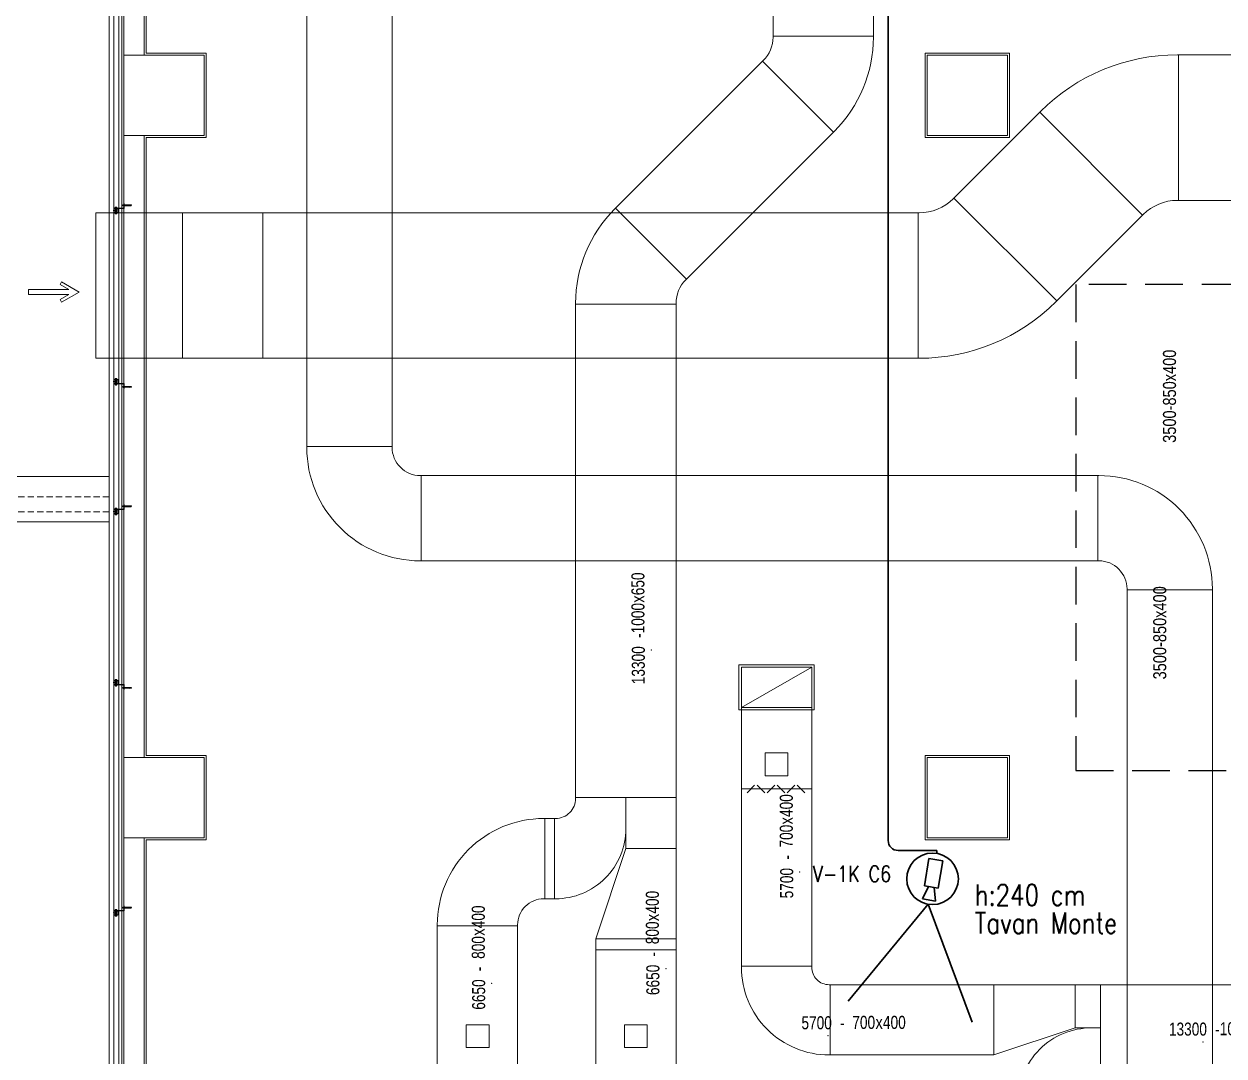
# Model space of a CAD drawing. Extents: x -1073 to 35213, y -1180 to 6950.
# Drawn here: x 23696 to 24892, y 795 to 1824 of the extents above; entities that cross this region are included whole.
import ezdxf
from ezdxf.enums import TextEntityAlignment as Align

# ---------------------------------------------------------------- set-up
doc = ezdxf.new("R2010")
doc.units = 0
doc.header["$LTSCALE"] = 25
doc.linetypes.add('DASHED', pattern=[0.75, 0.5, -0.25])
doc.linetypes.add('HIDDEN', pattern=[0.375, 0.25, -0.125])
doc.layers.get('0').update_dxf_attribs({"color": 9, "lineweight": 9})
for name, color, linetype, lineweight in [('00', 9, 'Continuous', 9), ('01', 9, 'Continuous', 9), ('06D', 9, 'Continuous', 9), ('10', 9, 'Continuous', 9), ('10A', 9, 'Continuous', 9), ('14', 9, 'Continuous', 9), ('33', 9, 'BATTING', 9), ('DATA TAVAN', 160, 'Continuous', 30), ('E-DAHİLİ DOME KAMERA', 7, 'Continuous', 30), ('E-DAHİLİ KAMERA', 7, 'Continuous', 30), ('E-YAZI', 7, 'Continuous', 30)]:
    doc.layers.add(name, color=color, linetype=linetype, lineweight=lineweight)
doc.styles.add('DEBI-BLOCK', font='arial.ttf', dxfattribs={"width": 0.8})
doc.styles.add('E-YAZI', font='txttw.shx')
doc.styles.add('Y200-ARIAL', font='arial.ttf', dxfattribs={"width": 0.8})
doc.linetypes.add('BATTING', pattern='A,0.0001,-0.1,[134,ltypeshp.shx,S=0.1,R=0,X=-0.1,Y=0],-0.2,[134,ltypeshp.shx,S=0.1,R=180,X=0.1,Y=0],-0.1', length=0.4001)

# ---------------------------------------------------------------- blocks, each defined once
blk = doc.blocks.new('p-kolon-80x80-vw')
at = {"layer": '01'}
blk.add_lwpolyline([(-40, -40), (-40, 40), (40, 40), (40, -40)], close=True, dxfattribs=at)
blk = doc.blocks.new('cxvxv')
for p, q in [((-21988.4, 8561, 0), (-21988.4, 8560.3, 0)), ((-21988.4, 8560.3, 0), (-21986.6, 8560.3, 0)), ((-21986.9, 8561.1, 0), (-21988.2, 8561.1, 0)), ((-21988, 8561.2, 0), (-21987, 8561.3, 0)), ((-21988, 8561.3, 0), (-21988, 8561.3, 0)), ((-21988, 8561.2, 0), (-21988, 8561.3, 0)), ((-21988, 8561.3, 0), (-21987.9, 8561.3, 0)), ((-21988, 8561.1, 0), (-21987, 8561.2, 0)), ((-21988, 8561.1, 0), (-21988, 8561.2, 0)), ((-21988, 8561.2, 0), (-21988, 8561.2, 0)), ((-21988, 8561.1, 0), (-21988, 8561.1, 0)), ((-21988, 8561.1, 0), (-21988, 8561.1, 0)), ((-21988, 8561.1, 0), (-21988, 8561.1, 0)), ((-21988, 8561, 0), (-21988, 8560.3, 0)), ((-21988, 8560.3, 0), (-21987, 8560.3, 0)), ((-21988, 8560.3, 0), (-21988, 8560.3, 0)), ((-21988, 8560.1, 0), (-21988, 8555.6, 0)), ((-21987.5, 8561.3, 0), (-21987.9, 8561.3, 0)), ((-21987.7, 8561, 0), (-21987.7, 8561.1, 0)), ((-21987.7, 8561.1, 0), (-21987.7, 8561.1, 0)), ((-21987.5, 8561.3, 0), (-21987.1, 8561.3, 0)), ((-21987.1, 8561.3, 0), (-21987.1, 8561.2, 0)), ((-21987, 8561.3, 0), (-21987.1, 8561.3, 0)), ((-21987.1, 8561.3, 0), (-21987, 8561.3, 0)), ((-21987, 8561.3, 0), (-21987.1, 8561.3, 0)), ((-21987, 8561.3, 0), (-21987.1, 8561.3, 0)), ((-21987.1, 8561.2, 0), (-21987, 8561.2, 0)), ((-21987, 8561.2, 0), (-21987.1, 8561.2, 0)), ((-21987.1, 8561.2, 0), (-21987.1, 8561.1, 0)), ((-21987.1, 8561.1, 0), (-21987, 8561.1, 0)), ((-21987.1, 8560.6, 0), (-21987.1, 8561, 0)), ((-21987.1, 8560.6, 0), (-21987.1, 8560.3, 0)), ((-21987.1, 8560.3, 0), (-21987.1, 8560.3, 0)), ((-21987.1, 8555.6, 0), (-21987.1, 8560.1, 0)), ((-21987, 8560.3, 0), (-21987, 8560.3, 0)), ((-21987, 8555.6, 0), (-21987, 8560.1, 0)), ((-21986.6, 8560.3, 0), (-21986.6, 8561, 0)), ((-21988.4, 8555.4, 0), (-21986.6, 8555.4, 0)), ((-21988.4, 8554.7, 0), (-21988.4, 8555.4, 0)), ((-21986.9, 8554.7, 0), (-21988.2, 8554.7, 0)), ((-21988, 8555.4, 0), (-21987, 8555.4, 0)), ((-21988, 8554.7, 0), (-21988, 8555.4, 0)), ((-21988, 8555.4, 0), (-21988, 8555.4, 0)), ((-21987.1, 8555.1, 0), (-21987.1, 8555.4, 0)), ((-21987.1, 8555.4, 0), (-21987.1, 8555.4, 0)), ((-21987.1, 8555.1, 0), (-21987.1, 8554.7, 0)), ((-21987, 8555.4, 0), (-21987, 8555.4, 0)), ((-21986.6, 8555.4, 0), (-21986.6, 8554.7, 0))]:
    blk.add_line(p, q)
at = {"elevation": 0}
for points in [[(-21986.3, 8560.1), (-21988.7, 8560.1), (-21988.7, 8560.3), (-21986.3, 8560.3)], [(-21986.3, 8555.6), (-21988.7, 8555.6), (-21988.7, 8555.4), (-21986.3, 8555.4)]]:
    blk.add_lwpolyline(points, close=True, dxfattribs=at)
for points in [[(-21988, 8560.3), (-21988, 8560.3)], [(-21988, 8560.1), (-21988, 8555.6)], [(-21988, 8555.4), (-21988, 8555.4)]]:
    blk.add_lwpolyline(points, dxfattribs=at)
for centre, radius, start, end in [((-21988.2, 8560.8, 0), 0.315, 45.8497, 134.1503), ((-21987.5, 8560, 0), 1.12, 66.8701, 113.1299), ((-21987.5, 8560, 0), 1.12, 66.8701, 113.1299), ((-21986.9, 8560.8, 0), 0.313, 45.449, 134.551), ((-21988.2, 8555, 0), 0.315, 225.8497, 314.1503), ((-21987.5, 8555.8, 0), 1.12, 246.8701, 293.1299), ((-21987.5, 8555.8, 0), 1.12, 246.8701, 293.1299), ((-21986.9, 8555, 0), 0.313, 225.449, 314.551)]:
    blk.add_arc(centre, radius, start, end)
blk = doc.blocks.new('VIDA')
for p, q in [((-18072, 6524), (-18070, 6525)), ((-18072, 6524), (-18072, 6524)), ((-18072, 6524), (-18072, 6524)), ((-18070, 6523), (-18072, 6524)), ((-18070, 6525), (-18071, 6523)), ((-18071, 6523), (-18070, 6525)), ((-18070, 6523), (-18069, 6525)), ((-18070, 6525), (-18070, 6525)), ((-18070, 6525), (-18070, 6524)), ((-18070, 6524), (-18070, 6525)), ((-18070, 6525), (-18070, 6525)), ((-18070, 6525), (-18070, 6525)), ((-18070, 6525), (-18069, 6525)), ((-18070, 6524), (-18070, 6524)), ((-18069, 6522), (-18070, 6523)), ((-18070, 6523), (-18070, 6523)), ((-18069, 6523), (-18068, 6525)), ((-18069, 6522), (-18069, 6525)), ((-18069, 6525), (-18069, 6522)), ((-18069, 6525), (-18069, 6525)), ((-18069, 6525), (-18069, 6525)), ((-18069, 6525), (-18069, 6525)), ((-18069, 6525), (-18069, 6525)), ((-18069, 6525), (-18068, 6525)), ((-18069, 6523), (-18069, 6522)), ((-18068, 6522), (-18069, 6523)), ((-18069, 6523), (-18069, 6523)), ((-18069, 6522), (-18069, 6522)), ((-18067, 6525), (-18068, 6522)), ((-18068, 6523), (-18067, 6525)), ((-18068, 6525), (-18068, 6523)), ((-18068, 6522), (-18068, 6525)), ((-18068, 6525), (-18068, 6525)), ((-18068, 6525), (-18068, 6522)), ((-18068, 6525), (-18068, 6525)), ((-18068, 6525), (-18068, 6525)), ((-18068, 6525), (-18067, 6525)), ((-18068, 6523), (-18068, 6522)), ((-18068, 6522), (-18068, 6523)), ((-18068, 6523), (-18068, 6523)), ((-18068, 6523), (-18068, 6522)), ((-18067, 6522), (-18068, 6522)), ((-18068, 6522), (-18068, 6522)), ((-18066, 6525), (-18067, 6525)), ((-18067, 6523), (-18066, 6525)), ((-18066, 6525), (-18067, 6522)), ((-18067, 6525), (-18067, 6523)), ((-18067, 6522), (-18067, 6525)), ((-18067, 6525), (-18067, 6525)), ((-18067, 6525), (-18067, 6525)), ((-18067, 6525), (-18067, 6525)), ((-18067, 6522), (-18067, 6523)), ((-18067, 6523), (-18067, 6522)), ((-18067, 6523), (-18067, 6523)), ((-18067, 6523), (-18067, 6522)), ((-18066, 6522), (-18067, 6522)), ((-18066, 6525), (-18066, 6525)), ((-18066, 6525), (-18066, 6525)), ((-18066, 6525), (-18066, 6525)), ((-18066, 6525), (-18066, 6523)), ((-18066, 6522), (-18066, 6525)), ((-18065, 6525), (-18066, 6522)), ((-18066, 6523), (-18065, 6525)), ((-18066, 6525), (-18065, 6525)), ((-18066, 6523), (-18066, 6523)), ((-18066, 6523), (-18066, 6522)), ((-18066, 6523), (-18066, 6522)), ((-18066, 6522), (-18066, 6523)), ((-18065, 6522), (-18066, 6522)), ((-18065, 6525), (-18065, 6523)), ((-18065, 6522), (-18065, 6525)), ((-18065, 6525), (-18065, 6525)), ((-18065, 6525), (-18065, 6525)), ((-18065, 6525), (-18065, 6525)), ((-18065, 6525), (-18064, 6525)), ((-18065, 6523), (-18064, 6525)), ((-18064, 6525), (-18065, 6522)), ((-18065, 6522), (-18064, 6525)), ((-18065, 6523), (-18065, 6522)), ((-18065, 6523), (-18065, 6523)), ((-18065, 6523), (-18065, 6522)), ((-18065, 6522), (-18065, 6523)), ((-18064, 6523), (-18065, 6522)), ((-18064, 6523), (-18065, 6522)), ((-18065, 6522), (-18065, 6522)), ((-18064, 6525), (-18064, 6525)), ((-18064, 6525), (-18064, 6525)), ((-18064, 6525), (-18064, 6525)), ((-18064, 6525), (-18064, 6523)), ((-18064, 6522), (-18062, 6525)), ((-18062, 6525), (-18064, 6522)), ((-18064, 6523), (-18062, 6525)), ((-18062, 6525), (-18064, 6525)), ((-18064, 6523), (-18064, 6523)), ((-18062, 6523), (-18064, 6522)), ((-18062, 6523), (-18064, 6522)), ((-18064, 6522), (-18064, 6523)), ((-18064, 6522), (-18064, 6522)), ((-18063, 6522), (-18062, 6525)), ((-18061, 6525), (-18063, 6523)), ((-18062, 6525), (-18063, 6525)), ((-18062, 6523), (-18063, 6522)), ((-18063, 6522), (-18061, 6523)), ((-18062, 6523), (-18063, 6522)), ((-18063, 6523), (-18061, 6523)), ((-18063, 6522), (-18061, 6522)), ((-18062, 6525), (-18061, 6525)), ((-18062, 6525), (-18062, 6525)), ((-18062, 6525), (-18062, 6525)), ((-18062, 6525), (-18062, 6525)), ((-18061, 6525), (-18062, 6525)), ((-18062, 6523), (-18061, 6525)), ((-18061, 6525), (-18062, 6522)), ((-18062, 6522), (-18061, 6525)), ((-18061, 6523), (-18062, 6525)), ((-18062, 6525), (-18061, 6522)), ((-18062, 6525), (-18062, 6523)), ((-18062, 6525), (-18062, 6525)), ((-18062, 6525), (-18061, 6525)), ((-18062, 6523), (-18062, 6523)), ((-18062, 6522), (-18062, 6523)), ((-18061, 6523), (-18062, 6522)), ((-18061, 6523), (-18062, 6522)), ((-18062, 6522), (-18062, 6522)), ((-18061, 6525), (-18060, 6525)), ((-18061, 6525), (-18061, 6525)), ((-18061, 6525), (-18061, 6525)), ((-18061, 6525), (-18061, 6525)), ((-18061, 6525), (-18061, 6523)), ((-18061, 6522), (-18060, 6525)), ((-18060, 6525), (-18061, 6522)), ((-18061, 6523), (-18060, 6525)), ((-18061, 6523), (-18061, 6523)), ((-18060, 6523), (-18061, 6522)), ((-18060, 6523), (-18061, 6522)), ((-18061, 6522), (-18061, 6523)), ((-18061, 6522), (-18061, 6522)), ((-18060, 6525), (-18060, 6525)), ((-18060, 6525), (-18060, 6525)), ((-18060, 6525), (-18060, 6525)), ((-18060, 6525), (-18060, 6525)), ((-18060, 6525), (-18060, 6523)), ((-18060, 6523), (-18060, 6525)), ((-18059, 6525), (-18060, 6522)), ((-18060, 6522), (-18059, 6525)), ((-18060, 6525), (-18059, 6525)), ((-18059, 6524), (-18060, 6523)), ((-18060, 6522), (-18060, 6523)), ((-18060, 6523), (-18060, 6522)), ((-18060, 6523), (-18060, 6522)), ((-18060, 6523), (-18060, 6523)), ((-18060, 6523), (-18059, 6523)), ((-18060, 6522), (-18060, 6522)), ((-18058, 6527), (-18059, 6527)), ((-18059, 6521), (-18059, 6527)), ((-18059, 6525), (-18059, 6525)), ((-18058, 6521), (-18059, 6521))]:
    blk.add_line(p, q)
for points in [[(-18069, 6525), (-18069, 6523)], [(-18057, 6524), (-18057, 6524), (-18057, 6524), (-18057, 6523)]]:
    blk.add_lwpolyline(points)
for start, end in [(7.5095, 35.2427), (324.7573, 352.4905)]:
    blk.add_arc((-18062, 6524), 5.21, start, end)
blk = doc.blocks.new('çelik dübel')
at = {"ltscale": 7}
for p, q in [((-87, -2), (-85, 2)), ((-85, -6), (-85, 2)), ((-68, 2), (-85, 2)), ((-75, -6), (-75, 2)), ((-70, -6), (-70, 2)), ((-68, 3), (-58, 2)), ((-68, -7), (-68, 3)), ((-58, -6), (-58, 2)), ((-53, 2), (-58, 2)), ((-8, 2), (-58, 2)), ((-53, -6), (-53, 2)), ((-25, -6), (-25, 2)), ((-25, -6), (-24, 2)), ((-23, -6), (-22, 2)), ((-21, -6), (-20, 2)), ((-19, -6), (-18, 2)), ((-17, -6), (-16, 2)), ((-85, -6), (-87, -2)), ((-68, -6), (-85, -6)), ((-68, -7), (-58, -6)), ((-53, -5), (-58, -5)), ((-8, -6), (-58, -6))]:
    blk.add_line(p, q, dxfattribs=at)
for p, q in [((-15, -6), (-14, 2)), ((-13, -6), (-12, 2)), ((-11, -6), (-10, 1)), ((-10, -9), (-10, 5)), ((-9, 5), (-10, 5)), ((-10, 3), (-10, 5)), ((-9, -9), (-9, 5)), ((-8, 2), (-8, 3)), ((-8, -4), (-8, 0)), ((-5, 4), (-7, 4)), ((-5, 1), (-7, 1)), ((-4, 2), (-4, 3)), ((-1, 2), (-4, 2)), ((-4, -4), (-4, 0)), ((-3, -6), (-2, 2)), ((-1, -6), (0, 1)), ((0, -5), (0, 1)), ((-10, -7), (-10, -9)), ((-9, -9), (-10, -9)), ((-8, -6), (-8, -7)), ((-5, -5), (-7, -5)), ((-5, -8), (-7, -8)), ((-4, -6), (-4, -7)), ((-1, -6), (-4, -6))]:
    blk.add_line(p, q)
for points in [[(-68, 1), (-67, 0), (-67, 0), (-67, 0), (-66, -1), (-66, -1), (-66, -2), (-65, -2), (-65, -3), (-65, -3), (-65, -3), (-65, -3), (-64, -4), (-64, -4), (-64, -3), (-64, -3), (-63, -3), (-63, -3), (-63, -3), (-63, -2), (-62, -2), (-62, -2), (-62, -1), (-62, -1), (-61, -1), (-61, -1), (-61, -1), (-61, 0), (-61, 0), (-60, -1), (-60, -1), (-60, -1), (-60, -1), (-60, -1), (-60, -2), (-59, -2), (-59, -3), (-59, -3), (-59, -3), (-58, -3), (-58, -3)], [(-68, 0), (-68, 0), (-68, 0), (-68, -1), (-68, -1), (-68, -1), (-68, -1), (-68, -1), (-68, -1), (-68, -1), (-68, -1), (-68, -1), (-67, -1), (-67, -1), (-67, -1), (-67, -1), (-67, -1), (-67, -1), (-67, -1), (-67, -1), (-67, -1), (-67, -1), (-67, -1), (-67, -1), (-67, -1), (-67, -1), (-67, -1), (-67, -2), (-67, -2), (-67, -2), (-67, -2), (-67, -2), (-67, -2), (-67, -2), (-67, -2), (-67, -2), (-67, -2), (-67, -2), (-67, -2), (-67, -2), (-67, -2), (-67, -2), (-67, -2), (-66, -2), (-66, -3), (-66, -3), (-66, -3), (-66, -3), (-66, -3), (-66, -3), (-66, -3), (-66, -3), (-66, -3), (-66, -3), (-66, -3), (-66, -3), (-66, -3), (-66, -3), (-66, -3), (-66, -3), (-66, -3), (-66, -4), (-66, -4), (-66, -4), (-66, -4), (-66, -4), (-66, -4), (-66, -4), (-66, -4), (-66, -4), (-66, -4), (-66, -4), (-65, -4), (-65, -4), (-65, -4), (-65, -4), (-65, -4), (-65, -4), (-65, -4), (-65, -4), (-65, -4), (-65, -4), (-65, -4), (-65, -4), (-65, -4), (-65, -4), (-65, -5), (-65, -5), (-65, -5), (-64, -5), (-64, -5), (-64, -5), (-64, -5), (-64, -5), (-64, -5), (-64, -5), (-64, -5), (-64, -5), (-64, -5), (-64, -4), (-64, -4), (-64, -4), (-64, -4), (-64, -4), (-64, -4), (-63, -4), (-63, -4), (-63, -4), (-63, -4), (-63, -4), (-63, -4), (-63, -4), (-63, -4), (-63, -4), (-63, -4), (-63, -4), (-63, -4), (-63, -4), (-63, -4), (-63, -4), (-63, -4), (-63, -4), (-63, -4), (-63, -4), (-63, -4), (-63, -4), (-63, -4), (-63, -4), (-63, -4), (-62, -4), (-62, -4), (-62, -3), (-62, -3), (-62, -3), (-62, -3), (-62, -3), (-62, -3), (-62, -3), (-62, -3), (-62, -3), (-62, -3), (-62, -3), (-62, -3), (-62, -3), (-62, -3), (-62, -3), (-62, -3), (-62, -3), (-62, -3), (-62, -3), (-62, -3), (-62, -3), (-62, -3), (-62, -3), (-62, -3), (-62, -3), (-62, -2), (-61, -2), (-61, -2), (-61, -2), (-61, -2), (-61, -2), (-61, -2), (-61, -2), (-61, -2), (-61, -2), (-61, -2), (-61, -2), (-61, -2), (-61, -2), (-61, -2), (-61, -2), (-61, -2), (-61, -2), (-61, -2), (-61, -2), (-61, -2), (-61, -2), (-61, -2), (-61, -2), (-61, -2), (-61, -2), (-61, -2), (-61, -2), (-61, -2), (-61, -2), (-61, -2), (-61, -2), (-61, -2), (-61, -2), (-61, -2), (-61, -2), (-61, -2), (-61, -2), (-61, -2), (-61, -2), (-61, -2), (-61, -2), (-61, -2), (-61, -2), (-60, -2), (-60, -2), (-60, -2), (-60, -2), (-60, -3), (-60, -3), (-60, -3), (-60, -3), (-60, -3), (-60, -3), (-60, -3), (-60, -3), (-60, -3), (-60, -3), (-60, -3), (-60, -3), (-60, -3), (-60, -3), (-60, -3), (-60, -3), (-60, -3), (-60, -3), (-60, -4), (-60, -4), (-60, -4), (-60, -4), (-60, -4), (-60, -4), (-59, -4), (-59, -4), (-59, -4), (-59, -4), (-59, -4), (-59, -4), (-59, -4), (-59, -4), (-59, -4), (-59, -4), (-58, -4), (-58, -4), (-58, -5)]]:
    blk.add_lwpolyline(points)
for centre, start, end in [((-7, 3), 90, 180), ((-7, 2), 180, 270), ((-7, 0), 90, 180), ((-5, 3), 0, 90), ((-5, 2), 270, 0), ((-5, 0), 0, 90), ((-1, 1), 0, 90), ((-7, -4), 180, 270), ((-7, -6), 90, 180), ((-7, -7), 180, 270), ((-5, -4), 270, 0), ((-5, -6), 0, 90), ((-5, -7), 270, 0), ((-1, -5), 270, 0)]:
    blk.add_arc(centre, 1, start, end)
blk = doc.blocks.new('kjdol')
at = {"elevation": -249.8}
for points in [[(77398, 60089.9), (77398, 60085.9), (77394, 60085.9), (77394, 60089.9)], [(77397.8, 60089.7), (77397.8, 60086.1), (77394.2, 60086.1), (77394.2, 60089.7)]]:
    blk.add_lwpolyline(points, close=True, dxfattribs=at)
at = {"ltscale": 10, "elevation": -278.9}
blk.add_lwpolyline([(77394.1, 60089.9), (77403.3, 60089.9, 0.460237), (77404.2, 60090.8), (77404.2, 60094.9), (77403.8, 60094.9), (77403.8, 60091.3, -0.414214), (77402.8, 60090.3), (77394.1, 60090.3)], format="xyb", close=True, dxfattribs=at)
at = {"xscale": 0.1000000000058208, "yscale": 0.1000000000058208, "zscale": 0.1000000000058208, "rotation": 180}
blk.add_blockref('VIDA', (75587.8, 60740.3, -249.8), dxfattribs=at)
blk.add_blockref('cxvxv', (99383.5, 51530.1, -249.8))
at = {"extrusion": (0, 0, -1), "xscale": 0.1000000000058208, "yscale": 0.1000000000058208, "zscale": -0.0999999999999091}
blk.add_blockref('çelik dübel', (-77402.7, 60093.4, 459.2), dxfattribs=at)
blk = doc.blocks.new('cephekompozit2.kat')
at = {"layer": '10A'}
blk.add_lwpolyline([(675.1, 25963.8), (675, 29556.3), (679.5, 29556.3), (679.6, 25963.8), (675.1, 25963.8)], dxfattribs=at)
at = {"layer": '33', "ltscale": 0.2}
blk.add_lwpolyline([(3171.7, 25868), (2347.5, 25868), (2347.5, 25967.8), (687.5, 25967.8), (687.5, 27013), (687.4, 29553), (2347.5, 29553), (2347.5, 29653), (3181.7, 29653)], dxfattribs=at)
at = {"layer": '10'}
for p in [(-76714.2, -32792.2, 249.8), (-76714.2, -33092.2, 249.8), (-76714.2, -33492.2, 249.8)]:
    blk.add_blockref('kjdol', p, dxfattribs=at)
at = {"layer": '10', "xscale": -1, "rotation": 180}
for p in [(-76714.2, 87213.2, 249.8), (-76714.2, 86913.2, 249.8)]:
    blk.add_blockref('kjdol', p, dxfattribs=at)
blk = doc.blocks.new('krt-harpusta1')
blk.add_lwpolyline([(16786.2, 292.5), (16786.2, 337.5), (14425.8, 337.5), (14425.8, 1327.5), (16786.2, 1327.5), (16786.2, 1372.5), (14380.8, 1372.5), (14380.8, 292.5), (16786.2, 292.5)])
at = {"layer": '06D', "linetype": 'HIDDEN'}
for points in [[(16786.2, 1352.5), (14400.8, 1352.5), (14400.8, 312.5), (16786.2, 312.5), (16786.2, 312.5)], [(16786.2, 1337.5), (14415.8, 1337.5), (14415.8, 327.5), (16786.2, 327.5)]]:
    blk.add_lwpolyline(points, dxfattribs=at)
blk = doc.blocks.new('DEBI001')
at = {"extrusion": (-1, 0, 2e-16)}
blk.add_point((0, 0), dxfattribs=at)
at = {"style": 'DEBI-BLOCK', "width": 0.75, "flags": 8}
for tag, p in [('DEBI', (0.3, 0.2)), ('-', (1.277, 0.2))]:
    blk.add_attdef(tag, text='', height=1, dxfattribs=at).set_placement(p, align=Align.BOTTOM_RIGHT)
blk.add_attdef('KESITX', text='', height=1, dxfattribs=at).set_placement((3.614, 1.533), align=Align.TOP_RIGHT)
at = {"style": 'DEBI-BLOCK', "width": 0.8, "flags": 8}
blk.add_attdef('X', text='', height=1, dxfattribs=at).set_placement((3.918, 1.533), align=Align.TOP_CENTER)
at = {"style": 'DEBI-BLOCK', "width": 0.75, "flags": 8}
blk.add_attdef('KESITY', text='', height=1, dxfattribs=at).set_placement((4.213, 1.533), align=Align.TOP_LEFT)
at = {"style": 'DEBI-BLOCK', "width": 0.75, "flags": 9}
blk.add_attdef('ID', text='', height=0.3, dxfattribs=at).set_placement((0, 0), align=Align.MIDDLE)
blk = doc.blocks.new('p-2.mekanik_cihaz')
at = {"ltscale": 10}
for p, q in [((2458.4, -2362), (2458.4, -2217)), ((2538.4, -2362), (2538.4, -2217))]:
    blk.add_line(p, q, dxfattribs=at)
for p, q in [((3015, -2710), (3085, -2670)), ((3085, -2791.3), (3015, -2791.3)), ((3020.7, -2795.1), (3028.2, -2787.6)), ((3030.7, -2787.6), (3038.2, -2795.1)), ((3048.2, -2787.6), (3040.7, -2795.1)), ((3058.2, -2795.1), (3050.7, -2787.6)), ((3068.1, -2787.6), (3060.6, -2795.1)), ((3078.1, -2795.1), (3070.6, -2787.6))]:
    blk.add_line(p, q)
for points in [[(3046.5, -2040.9), (3046.5, -1109.6), (3146.5, -1109.6), (3146.5, -2040.9)], [(3036.1, -2065.9), (2889.5, -2212.5), (2960.2, -2283.2), (3106.8, -2136.7)], [(2336.4, -2288.5), (2345, -2293.5), (2305, -2293.5), (2305, -2298.5), (2345, -2298.5), (2336.4, -2303.5), (2337.9, -2306.1), (2355.3, -2296), (2337.9, -2285.9)], [(2949.9, -2308.2), (2949.9, -2799.7), (2849.9, -2799.7), (2849.9, -2308.2)], [(3012.5, -2712.5), (3087.5, -2712.5), (3087.5, -2667.5), (3012.5, -2667.5)], [(3015, -2710), (3085, -2710), (3085, -2670), (3015, -2670)], [(3085, -2967.9), (3085, -2710), (3015, -2710), (3015, -2967.9)], [(3038.6, -2778.2), (3038.6, -2755.3), (3061.4, -2755.3), (3061.4, -2778.2)], [(2899.9, -2799.7), (2899.9, -2850.7), (2949.9, -2850.7), (2949.9, -2799.7)], [(2828.9, -2820.7), (2819.1, -2820.7), (2819.1, -2900.7), (2828.9, -2900.7)], [(2869.9, -2940.7), (2899.9, -2850.7), (2949.9, -2850.7), (2949.9, -2940.7)], [(2792.1, -2927.7), (2792.1, -3128.1), (2712.1, -3128.1), (2712.1, -2927.7)], [(2869.9, -2940.7), (2869.9, -2951.5), (2949.9, -2951.5), (2949.9, -2940.7)], [(2949.9, -2951.5), (2949.9, -3130.5), (2869.9, -3130.5), (2869.9, -2951.5)], [(3266.5, -3056.4), (3103.5, -3056.4), (3103.5, -2986.4), (3266.5, -2986.4)], [(3266.5, -3056.4), (3347.5, -3029.4), (3347.5, -2986.4), (3266.5, -2986.4)], [(3372.8, -3029.4), (3347.5, -3029.4), (3347.5, -2986.4), (3372.8, -2986.4)], [(3516.5, -2986.4), (3372.8, -2986.4), (3372.8, -3086.4), (3516.5, -3086.4)], [(2740.7, -3049.1), (2740.7, -3026.2), (2763.6, -3026.2), (2763.6, -3049.1)], [(2898.4, -3049.1), (2898.4, -3026.2), (2921.3, -3026.2), (2921.3, -3049.1)]]:
    blk.add_lwpolyline(points, close=True)
for points in [[(2667.1, -2449.9), (2667.1, -1470.5), (2582.1, -1470.5), (2582.1, -2449.9)], [(3450.3, -2204.6), (3634, -2204.6), (3634, -2059.6), (3450.3, -2059.6)], [(3226.7, -2202.3), (3312.1, -2116.8), (3414.6, -2219.4), (3329.2, -2304.8)], [(3191, -2217), (2372.1, -2217), (2372.1, -2362), (3191, -2362)], [(2696.1, -2478.9), (3370.1, -2478.9), (3370.1, -2563.9), (2696.1, -2563.9)], [(3399.1, -2592.9), (3399.1, -3568.6), (3484.1, -3568.6), (3484.1, -2592.9)]]:
    blk.add_lwpolyline(points, close=True, dxfattribs=at)
for points in [[(3036.1, -2065.9), (3036.8, -2065.2, 0.198912), (3046.5, -2041.9), (3046.5, -2040.9), (3146.5, -2040.9), (3146.5, -2041.9, -0.198912), (3107.5, -2135.9), (3106.8, -2136.7)], [(3450.3, -2204.6), (3449.3, -2204.6, 0.198912), (3415.3, -2218.7), (3414.6, -2219.4), (3312.1, -2116.8), (3312.8, -2116.1, -0.198912), (3449.3, -2059.6), (3450.3, -2059.6)], [(3226.7, -2202.3), (3226, -2203, -0.198912), (3192, -2217), (3191, -2217), (3191, -2362), (3192, -2362, 0.198912), (3328.5, -2305.5), (3329.2, -2304.8)], [(2949.9, -2308.2), (2949.9, -2307.2, -0.198912), (2959.5, -2283.9), (2960.2, -2283.2), (2889.5, -2212.5), (2888.8, -2213.2, 0.198912), (2849.9, -2307.2), (2849.9, -2308.2)], [(2849.9, -2799.7), (2849.9, -2800.7, -0.414214), (2829.9, -2820.7), (2828.9, -2820.7), (2828.9, -2900.7), (2829.9, -2900.7, 0.414214), (2899.9, -2830.7), (2899.9, -2799.7)], [(2819.1, -2900.7), (2818.1, -2900.7, 0.414214), (2792.1, -2926.7), (2792.1, -2927.7), (2712.1, -2927.7), (2712.1, -2926.7, -0.414214), (2818.1, -2820.7), (2819.1, -2820.7)], [(3103.5, -2986.4), (3102.5, -2986.4, -0.414214), (3085, -2968.9), (3085, -2967.9), (3015, -2967.9), (3015, -2968.9, 0.414214), (3102.5, -3056.4), (3103.5, -3056.4)], [(3372.8, -3086.4), (3371.8, -3086.4, 0.414214), (3355.5, -3102.7), (3355.5, -3103.7), (3290.5, -3103.7), (3290.5, -3102.7, -0.414214), (3363.8, -3029.4), (3372.8, -3029.4)]]:
    blk.add_lwpolyline(points, format="xyb", close=True)
at = {"linetype": 'DASHED', "lineweight": -3, "ltscale": 3}
blk.add_lwpolyline([(3348, -2288.6), (3348, -2773), (3511, -2773), (3511, -2288.6)], close=True, dxfattribs=at)
at = {"ltscale": 10}
for points in [[(2667.1, -2449.9), (2667.1, -2450.9, 0.414214), (2695.1, -2478.9), (2696.1, -2478.9), (2696.1, -2563.9), (2695.1, -2563.9, -0.414214), (2582.1, -2450.9), (2582.1, -2449.9)], [(3399.1, -2592.9), (3399.1, -2591.9, 0.414214), (3371.1, -2563.9), (3370.1, -2563.9), (3370.1, -2478.9), (3371.1, -2478.9, -0.414214), (3484.1, -2591.9), (3484.1, -2592.9)]]:
    blk.add_lwpolyline(points, format="xyb", close=True, dxfattribs=at)
ref = blk.add_blockref('DEBI001', (2925.3, -2652.9), dxfattribs=dict(xscale=13, yscale=13, zscale=13, rotation=90))
ref.add_attrib('-', '-', dxfattribs={"height": 13, "rotation": 90, "style": 'DEBI-BLOCK', "width": 0.75, "flags": 8}).set_placement((2922.7, -2636.3), align=Align.BOTTOM_RIGHT)
ref.add_attrib('KESITY', '650', dxfattribs={"height": 13, "rotation": 90, "style": 'DEBI-BLOCK', "width": 0.75, "flags": 8}).set_placement((2905.4, -2598.2), align=Align.TOP_LEFT)
ref.add_attrib('X', 'x', dxfattribs={"height": 13, "rotation": 90, "style": 'DEBI-BLOCK', "width": 0.8, "flags": 8}).set_placement((2905.4, -2602), align=Align.TOP_CENTER)
ref.add_attrib('DEBI', '13300', dxfattribs={"height": 13, "rotation": 90, "style": 'DEBI-BLOCK', "width": 0.75, "flags": 8}).set_placement((2922.7, -2649), align=Align.BOTTOM_RIGHT)
ref.add_attrib('KESITX', '1000', dxfattribs={"height": 13, "rotation": 90, "style": 'DEBI-BLOCK', "width": 0.75, "flags": 8}).set_placement((2905.4, -2605.9), align=Align.TOP_RIGHT)
ref = blk.add_blockref('DEBI001', (3073.1, -2873.9), dxfattribs=dict(xscale=13, yscale=13, zscale=13, rotation=90))
ref.add_attrib('-', '-', dxfattribs={"height": 13, "rotation": 90, "style": 'DEBI-BLOCK', "width": 0.75, "flags": 8}).set_placement((3070.5, -2857.3), align=Align.BOTTOM_RIGHT)
ref.add_attrib('KESITY', '400', dxfattribs={"height": 13, "rotation": 90, "style": 'DEBI-BLOCK', "width": 0.75, "flags": 8}).set_placement((3053.2, -2819.2), align=Align.TOP_LEFT)
ref.add_attrib('X', 'x', dxfattribs={"height": 13, "rotation": 90, "style": 'DEBI-BLOCK', "width": 0.8, "flags": 8}).set_placement((3053.2, -2823), align=Align.TOP_CENTER)
ref.add_attrib('DEBI', '5700', dxfattribs={"height": 13, "rotation": 90, "style": 'DEBI-BLOCK', "width": 0.75, "flags": 8}).set_placement((3070.5, -2870), align=Align.BOTTOM_RIGHT)
ref.add_attrib('KESITX', '700', dxfattribs={"height": 13, "rotation": 90, "style": 'DEBI-BLOCK', "width": 0.75, "flags": 8}).set_placement((3053.2, -2826.9), align=Align.TOP_RIGHT)
ref = blk.add_blockref('DEBI001', (2939.8, -2970.3), dxfattribs=dict(xscale=13, yscale=13, zscale=13, rotation=90))
ref.add_attrib('-', '-', dxfattribs={"height": 13, "rotation": 90, "style": 'DEBI-BLOCK', "width": 0.75, "flags": 8}).set_placement((2937.2, -2953.7), align=Align.BOTTOM_RIGHT)
ref.add_attrib('KESITY', '400', dxfattribs={"height": 13, "rotation": 90, "style": 'DEBI-BLOCK', "width": 0.75, "flags": 8}).set_placement((2919.8, -2915.5), align=Align.TOP_LEFT)
ref.add_attrib('X', 'x', dxfattribs={"height": 13, "rotation": 90, "style": 'DEBI-BLOCK', "width": 0.8, "flags": 8}).set_placement((2919.8, -2919.4), align=Align.TOP_CENTER)
ref.add_attrib('DEBI', '6650', dxfattribs={"height": 13, "rotation": 90, "style": 'DEBI-BLOCK', "width": 0.75, "flags": 8}).set_placement((2937.2, -2966.4), align=Align.BOTTOM_RIGHT)
ref.add_attrib('KESITX', '800', dxfattribs={"height": 13, "rotation": 90, "style": 'DEBI-BLOCK', "width": 0.75, "flags": 8}).set_placement((2919.8, -2923.3), align=Align.TOP_RIGHT)
ref = blk.add_blockref('DEBI001', (2766.3, -2984.9), dxfattribs=dict(xscale=13, yscale=13, zscale=13, rotation=90))
ref.add_attrib('-', '-', dxfattribs={"height": 13, "rotation": 90, "style": 'DEBI-BLOCK', "width": 0.75, "flags": 8}).set_placement((2763.7, -2968.3), align=Align.BOTTOM_RIGHT)
ref.add_attrib('KESITY', '400', dxfattribs={"height": 13, "rotation": 90, "style": 'DEBI-BLOCK', "width": 0.75, "flags": 8}).set_placement((2746.4, -2930.1), align=Align.TOP_LEFT)
ref.add_attrib('X', 'x', dxfattribs={"height": 13, "rotation": 90, "style": 'DEBI-BLOCK', "width": 0.8, "flags": 8}).set_placement((2746.4, -2933.9), align=Align.TOP_CENTER)
ref.add_attrib('DEBI', '6650', dxfattribs={"height": 13, "rotation": 90, "style": 'DEBI-BLOCK', "width": 0.75, "flags": 8}).set_placement((2763.7, -2981), align=Align.BOTTOM_RIGHT)
ref.add_attrib('KESITX', '800', dxfattribs={"height": 13, "rotation": 90, "style": 'DEBI-BLOCK', "width": 0.75, "flags": 8}).set_placement((2746.4, -2937.9), align=Align.TOP_RIGHT)
ref = blk.add_blockref('DEBI001', (3101.2, -3037.3), dxfattribs=dict(xscale=13, yscale=13, zscale=13))
ref.add_attrib('-', '-', dxfattribs={"height": 13, "style": 'DEBI-BLOCK', "width": 0.75, "flags": 8}).set_placement((3117.8, -3034.7), align=Align.BOTTOM_RIGHT)
ref.add_attrib('KESITY', '400', dxfattribs={"height": 13, "style": 'DEBI-BLOCK', "width": 0.75, "flags": 8}).set_placement((3156, -3017.4), align=Align.TOP_LEFT)
ref.add_attrib('X', 'x', dxfattribs={"height": 13, "style": 'DEBI-BLOCK', "width": 0.8, "flags": 8}).set_placement((3152.2, -3017.4), align=Align.TOP_CENTER)
ref.add_attrib('DEBI', '5700', dxfattribs={"height": 13, "style": 'DEBI-BLOCK', "width": 0.75, "flags": 8}).set_placement((3105.1, -3034.7), align=Align.BOTTOM_RIGHT)
ref.add_attrib('KESITX', '700', dxfattribs={"height": 13, "style": 'DEBI-BLOCK', "width": 0.75, "flags": 8}).set_placement((3148.2, -3017.4), align=Align.TOP_RIGHT)
ref = blk.add_blockref('DEBI001', (3474.8, -3043.6), dxfattribs=dict(xscale=13, yscale=13, zscale=13))
ref.add_attrib('-', '-', dxfattribs={"height": 13, "style": 'DEBI-BLOCK', "width": 0.75, "flags": 8}).set_placement((3491.4, -3041), align=Align.BOTTOM_RIGHT)
ref.add_attrib('KESITY', '650', dxfattribs={"height": 13, "style": 'DEBI-BLOCK', "width": 0.75, "flags": 8}).set_placement((3529.5, -3023.7), align=Align.TOP_LEFT)
ref.add_attrib('X', 'x', dxfattribs={"height": 13, "style": 'DEBI-BLOCK', "width": 0.8, "flags": 8}).set_placement((3525.7, -3023.7), align=Align.TOP_CENTER)
ref.add_attrib('DEBI', '13300', dxfattribs={"height": 13, "style": 'DEBI-BLOCK', "width": 0.75, "flags": 8}).set_placement((3478.7, -3041), align=Align.BOTTOM_RIGHT)
ref.add_attrib('KESITX', '1000', dxfattribs={"height": 13, "style": 'DEBI-BLOCK', "width": 0.75, "flags": 8}).set_placement((3521.8, -3023.7), align=Align.TOP_RIGHT)
at = {"style": 'Y200-ARIAL', "width": 0.8}
for p in [(3447.9, -2446.3), (3438.2, -2682.1)]:
    blk.add_text('3500-850x400', height=13, rotation=90, dxfattribs=at).set_placement(p)
blk = doc.blocks.new('100_DAHİLİ DOME KAMERA')
at = {"layer": 'E-DAHİLİ DOME KAMERA', "color": 4}
for p, q in [((-1.94, 0.71), (-1.94, -0.69)), ((0.82, 0.71), (-1.94, 0.71)), ((0.82, -0.69), (0.82, 0.71)), ((0.82, 0.29), (2.13, 0.67)), ((2.13, 0.67), (2.13, -0.64)), ((-1.94, -0.69), (0.82, -0.69)), ((0.82, -0.27), (2.13, -0.64))]:
    blk.add_line(p, q, dxfattribs=at)
at = {"layer": 'E-DAHİLİ DOME KAMERA', "color": 4, "linetype": 'Continuous'}
blk.add_circle((0, 0), 2.57, dxfattribs=at)
at = {"layer": 'E-DAHİLİ KAMERA', "color": 4}
for q in [(13.42, 6.26), (13.42, -6.26)]:
    blk.add_line((2.57, 0), q, dxfattribs=at)

msp = doc.modelspace()

# ---------------------------------------------------------------- linework, layer by layer
at = {"layer": '00'}
for points in [[(23795.84, 1792.5), (23795.84, 2412.5), (23815.84, 2412.5), (23815.84, 1792.5)], [(23815.84, 1092.5), (23815.84, 1712.5), (23795.84, 1712.5), (23795.84, 1092.5)]]:
    msp.add_lwpolyline(points, close=True, dxfattribs=at)
msp.add_lwpolyline([(24395.84, 662.5), (24380.84, 662.5), (24380.84, 742.5), (23815.84, 742.5), (23815.84, 662.5), (23795.84, 662.5), (23795.84, 1012.5), (23815.84, 1012.5), (23815.84, 757.5), (24470.84, 757.5), (24470.84, 742.5), (24395.84, 742.5), (24395.84, 662.5)], dxfattribs=at)
at = {"layer": '06D', "elevation": 29.1}
msp.add_lwpolyline([(26297.31, 3997.5), (25450.84, 3997.5), (25450.84, 3897.5), (23790.84, 3897.5), (23790.84, 307.5), (25450.84, 307.5), (25450.84, 207.5), (26295.54, 207.5)], dxfattribs=at)
at = {"layer": '14'}
msp.add_lwpolyline([(23817.84, 2410.5), (23817.84, 1794.5), (23877.84, 1794.5), (23877.84, 1710.5), (23817.84, 1710.5), (23817.84, 1094.5), (23877.84, 1094.5), (23877.84, 1010.5), (23817.84, 1010.5), (23817.84, 759.5)], dxfattribs=at)
for points in [[(24677.84, 1794.5), (24593.84, 1794.5), (24593.84, 1710.5), (24677.84, 1710.5)], [(24677.84, 1094.5), (24593.84, 1094.5), (24593.84, 1010.5), (24677.84, 1010.5)]]:
    msp.add_lwpolyline(points, close=True, dxfattribs=at)
at = {"layer": 'DATA TAVAN'}
for p, q in [((24557.03, 3189.47), (24557.03, 1009.93)), ((24567.03, 999.93), (24605.45, 999.93)), ((24605.45, 996.93), (24605.45, 999.93))]:
    msp.add_line(p, q, dxfattribs=at)
msp.add_arc((24567.03, 1009.93), 10, 180, 270, dxfattribs=at)

# ---------------------------------------------------------------- block references
for name, p in [('cephekompozit2.kat', (23106.14, -25658.02)), ('p-kolon-80x80-vw', (23835.84, 1752.5)), ('p-kolon-80x80-vw', (24635.84, 1752.5)), ('p-kolon-80x80-vw', (23835.84, 1052.5)), ('p-kolon-80x80-vw', (24635.84, 1052.5))]:
    msp.add_blockref(name, p)
at = {"layer": '06D'}
for name, p in [('p-2.mekanik_cihaz', (21395.84, 3852.5)), ('krt-harpusta1', (6995, 0))]:
    msp.add_blockref(name, p, dxfattribs=at)
at = {"layer": 'E-DAHİLİ DOME KAMERA', "xscale": 10, "yscale": 10, "zscale": 10, "rotation": 260.498330826894}
msp.add_blockref('100_DAHİLİ DOME KAMERA', (24601.22, 971.63), dxfattribs=at)

# ---------------------------------------------------------------- texts
at = {"layer": 'E-YAZI', "color": 6, "style": 'E-YAZI', "width": 0.8}
msp.add_text('V-1K C6', height=16, dxfattribs=at).set_placement((24482.14, 968.61))
at = {"layer": 'E-YAZI', "color": 30, "style": 'E-YAZI', "width": 0.8}
for s, p in [('h:240 cm', (24643.26, 944.97)), ('Tavan Monte', (24643.26, 917.25))]:
    msp.add_text(s, height=21, dxfattribs=at).set_placement(p)

doc.saveas('drawing.dxf')
